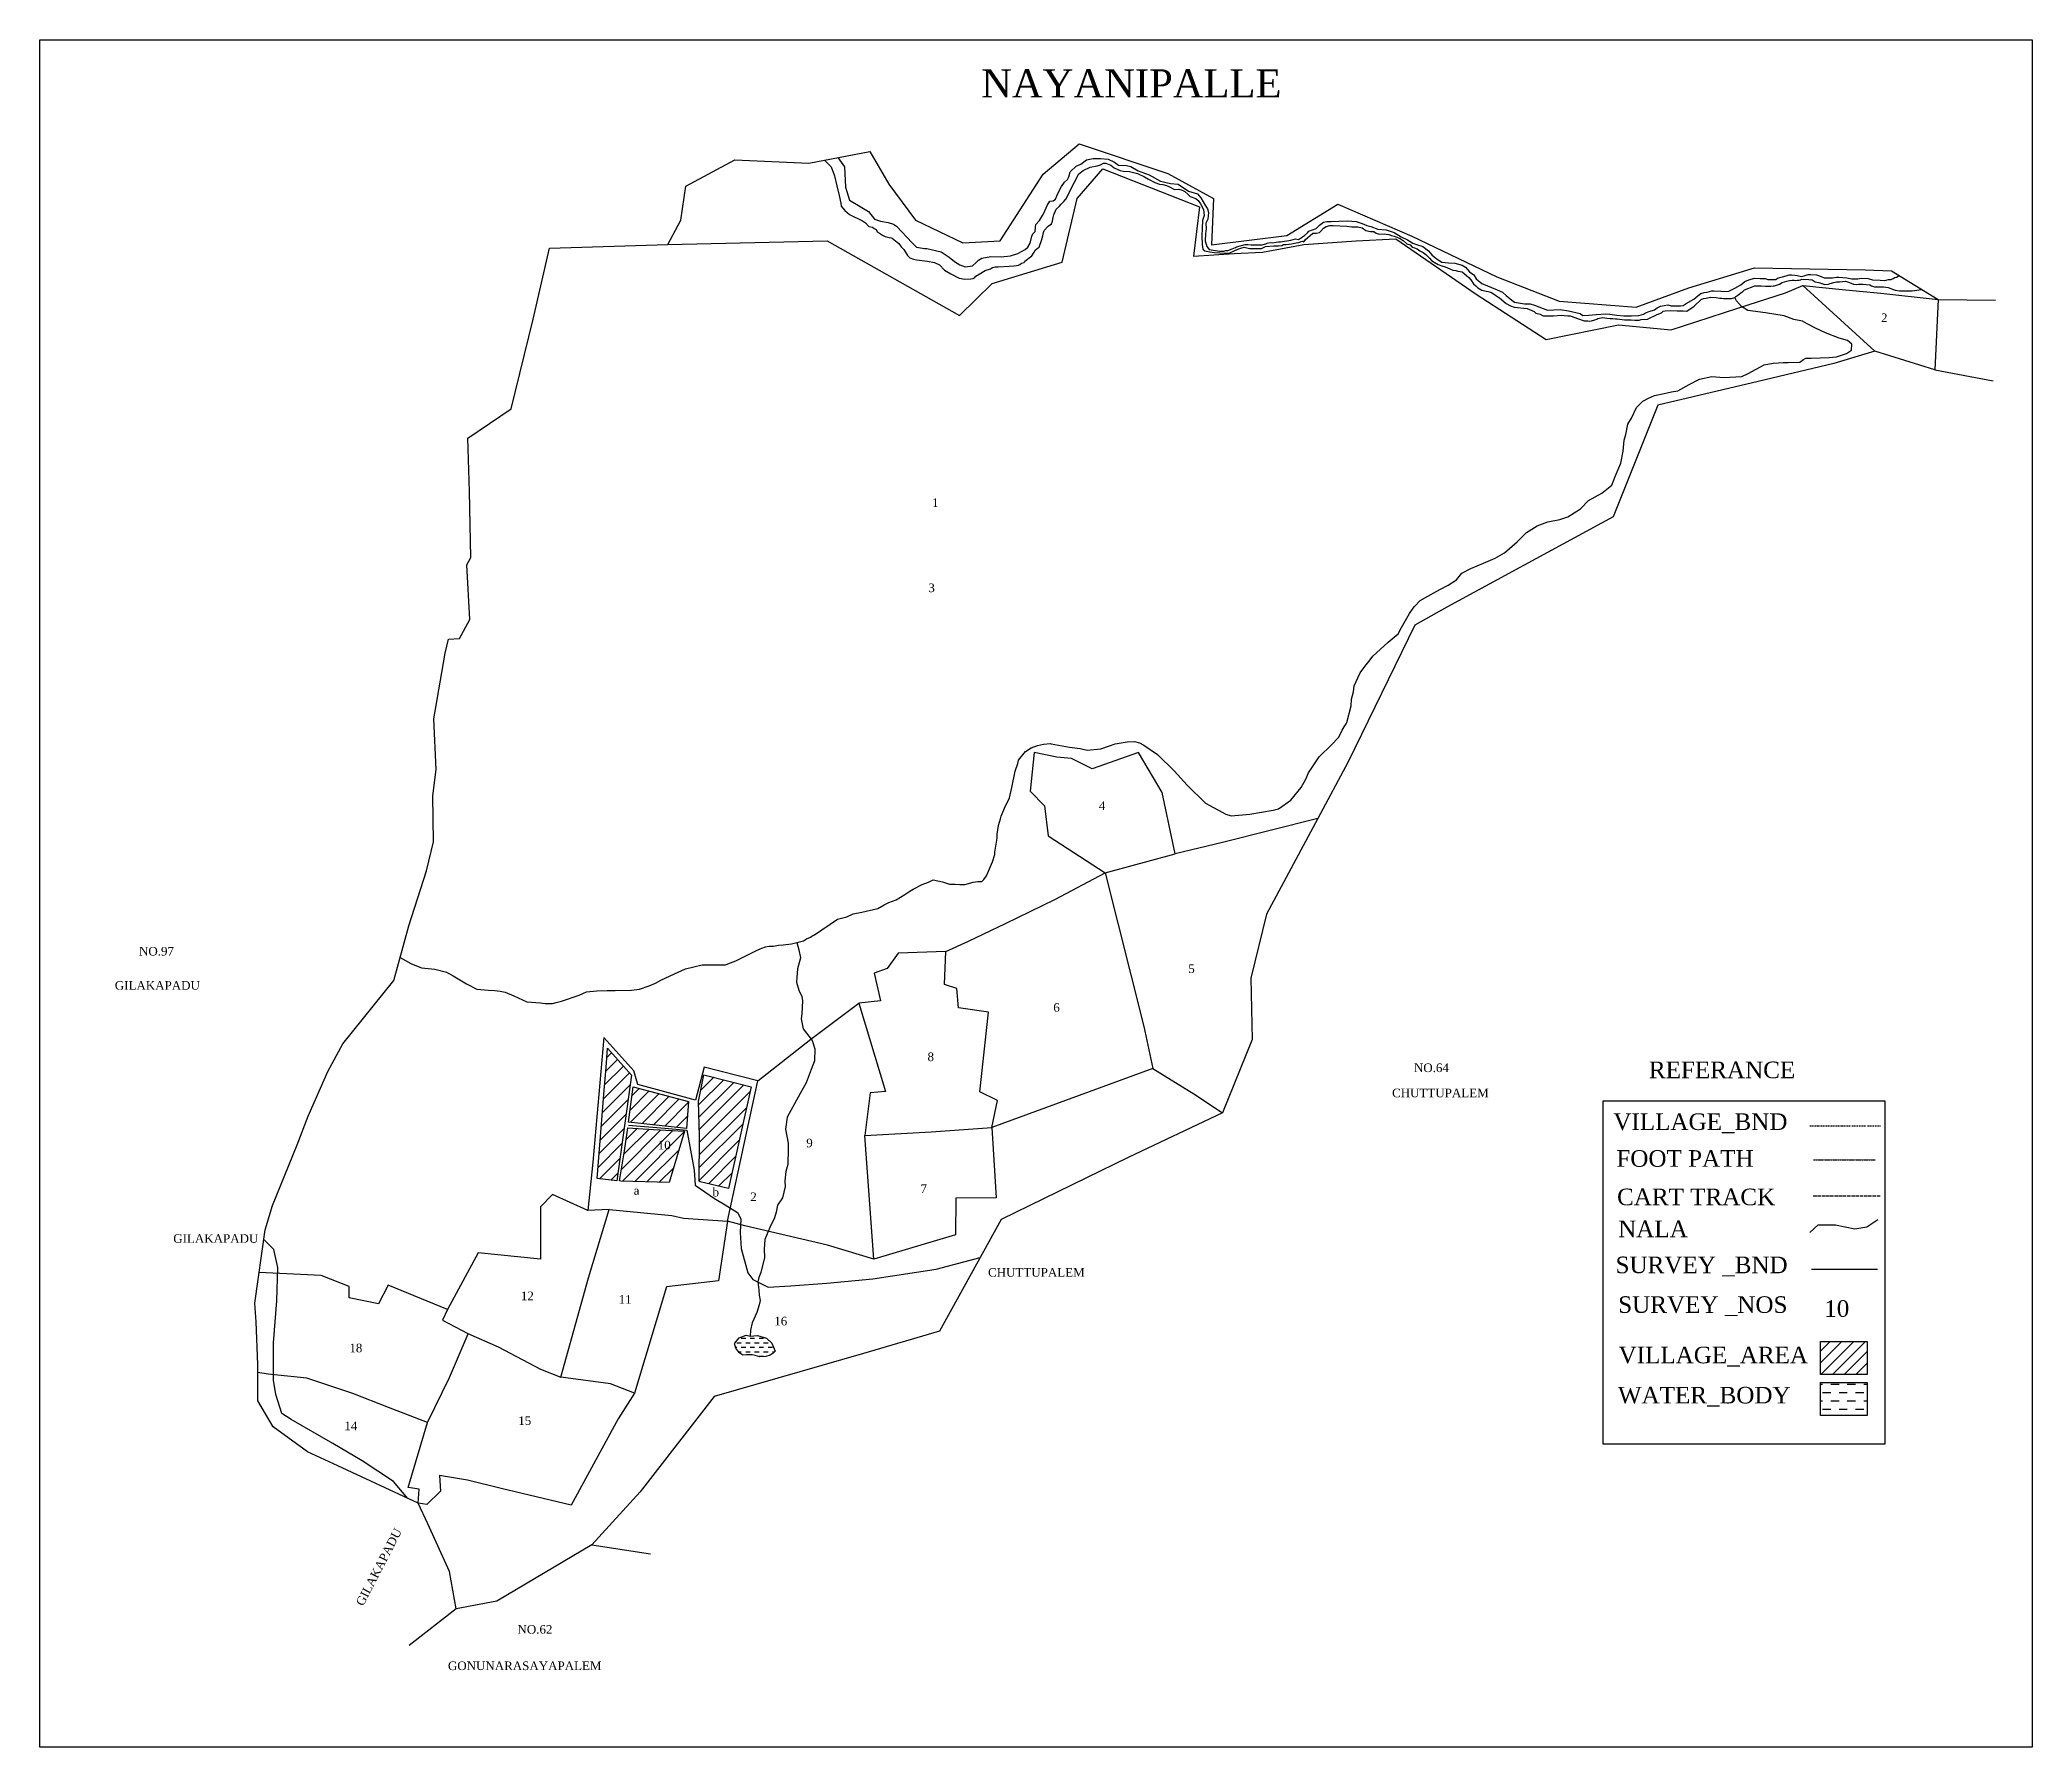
# Model space of a CAD drawing. Header units: millimetres. Extents: x 77 to 783, y 11 to 616.
import ezdxf

# ---------------------------------------------------------------- set-up
doc = ezdxf.new("R2010")
doc.units = ezdxf.units.MM
doc.header["$MEASUREMENT"] = 0
for name, pattern in [('ACAD_ISO02W100', [15, 12, -3]), ('ACAD_ISO07W100', [3, 0, -3]), ('BORDER', [1.75, 0.5, -0.25, 0.5, -0.25, 0, -0.25])]:
    doc.linetypes.add(name, pattern=pattern)
for name, color, linetype in [('CARTTRACK', 30, 'ACAD_ISO02W100'), ('NALA', 4, 'Continuous'), ('SURVEY_BND', 7, 'Continuous'), ('SURVEY_NO', 7, 'Continuous'), ('TEXT', 7, 'Continuous'), ('VILLAGE_AREA', 1, 'Continuous'), ('WATER_BODY', 4, 'Continuous')]:
    doc.layers.add(name, color=color, linetype=linetype)
doc.layers.add('FOOTPATH', color=150, linetype='ACAD_ISO07W100', lineweight=30)
doc.layers.add('VILL_BOUNDARY', color=6, linetype='BORDER', lineweight=30)
doc.styles.get("Standard").update_dxf_attribs({"font": 'TIMES.TTF', "height": 0.12})

msp = doc.modelspace()

# ---------------------------------------------------------------- hatches: boundary and pattern name
at = {"layer": 'VILLAGE_AREA', "linetype": 'ByBlock'}
h = msp.add_hatch(dxfattribs=at)
h.set_pattern_fill('ANSI31', color=256, scale=25.4, angle=180, style=0)
h.paths.add_polyline_path([(310.63, 227.37), (310.51, 211.38), (310.9, 211.21), (320.94, 208.85), (328.94, 244.92), (312.17, 249.21), (310.29, 239.73)])
h.paths.add_polyline_path([(306.01, 230.13), (306.79, 239.73), (287.15, 244.93), (285.49, 232.39)])
h.paths.add_polyline_path([(285.16, 230.33), (284.03, 222.17), (282.25, 211.52), (282.75, 211.46), (299.84, 210.95), (305.3, 229.14), (294.33, 229.78)])
h.paths.add_polyline_path([(275.44, 225.7), (274.38, 212.41), (281.26, 211.5), (286.51, 249), (277.98, 258.58), (277.57, 251.76), (276.82, 243.72)])
h.paths.add_polyline_path([(295.06, 221.91), (301.1, 221.91), (301.1, 226.55), (295.06, 226.55)], flags=24)
at = {"layer": 'VILLAGE_AREA'}
h = msp.add_hatch(dxfattribs=at)
h.set_pattern_fill('ANSI31', color=256, scale=23.561041, angle=180, style=0)
h.set_pattern_definition([(225, (-893.1, -983.8597), (2.0825215, -2.0825215), [])])
h.paths.add_polyline_path([(708.38, 154.59), (708.38, 142.87), (724.91, 142.87), (724.91, 154.59)])
at = {"layer": 'WATER_BODY', "linetype": 'ByBlock'}
h = msp.add_hatch(dxfattribs=at)
h.set_pattern_fill('DASH', color=256, scale=12.7, angle=180, style=0)
h.paths.add_polyline_path([(330.38, 149.58), (332.09, 149.16), (334.22, 149.21), (335.76, 149.67), (336.77, 150.38), (337.46, 151.15), (336.29, 153.99), (334.36, 155.7), (331.25, 156.66), (328.63, 156.43), (327.25, 156.74), (324.68, 155.86), (323.19, 153.98), (323.07, 153.72), (323.28, 153.01), (323.55, 152.16), (324.19, 151.2), (324.97, 150.4), (326.02, 149.74), (327.32, 149.78), (329.28, 149.81)])
at = {"layer": 'WATER_BODY'}
h = msp.add_hatch(dxfattribs=at)
h.set_pattern_fill('DASH', color=256, scale=23.561041, angle=180, style=0)
h.set_pattern_definition([(180, (-893.1, -973.9765), (-2.94513, -2.94513), [2.94513, -2.94513])])
h.paths.add_polyline_path([(708.38, 139.97), (708.38, 128.25), (724.91, 128.25), (724.91, 139.97)])

# ---------------------------------------------------------------- linework, layer by layer
at = {"linetype": 'ByBlock', "lineweight": 30}
msp.add_lwpolyline([(76.59, 616.38), (783.47, 616.38), (783.47, 10.62), (76.59, 10.62)], close=True, dxfattribs=at)
msp.add_lwpolyline([(631.22, 239.99), (731.22, 239.99), (731.22, 118.14), (631.22, 118.14)], close=True)
at = {"layer": 'CARTTRACK', "ltscale": 0.1}
msp.add_lwpolyline([(705.82, 206.18), (729.6, 206.18)], dxfattribs=at)
at = {"layer": 'CARTTRACK', "linetype": 'ByBlock'}
msp.add_lwpolyline([(207.18, 98.9), (202.02, 104.86), (190.99, 112.19), (180.49, 118.39), (165.71, 126.83), (162.48, 129.03), (160.32, 135.74), (159.51, 140.86), (159.51, 154.08), (160.71, 168.94), (160.98, 180.85), (159.66, 187.14), (156.08, 190.73)], dxfattribs=at)
at = {"layer": 'FOOTPATH', "linetype": 'ByBlock'}
msp.add_lwpolyline([(285.43, 231.31), (298.31, 230.24), (306.1, 229.49), (308.71, 215.31), (309.1, 209.96), (315.91, 205.25), (319.76, 203.06), (324.09, 200.3), (325.25, 198.03), (325.12, 193.18), (325.45, 187.59), (327.76, 178.88), (329.51, 176.54), (335.02, 173.79), (342.93, 174.28), (355.76, 175.24), (372.09, 176.73), (394.67, 180.26), (410.21, 184.34)], dxfattribs=at)
at = {"layer": 'FOOTPATH', "ltscale": 0.01}
msp.add_lwpolyline([(705.87, 218.99), (727.74, 218.99)], dxfattribs=at)
at = {"layer": 'NALA', "linetype": 'ByBlock'}
for points in [[(355.01, 573.7), (357.34, 571.3), (358.5, 568.1), (359.39, 564.54), (360.16, 561.14), (360.73, 558.47), (360.93, 557.32), (362.18, 555.78), (363.87, 554.45), (368.44, 552.11), (369.59, 551.4), (370.49, 550.4), (370.74, 550.14), (371.97, 549.94), (372.61, 549.45), (373.28, 549.12), (373.71, 548.3), (374.53, 547.81), (375.6, 547.11), (376.54, 546.65), (377.96, 546.3), (378.62, 546.08), (379.01, 545.96), (381.39, 544.09), (382.24, 542.94), (383.14, 541.94), (384.48, 539.81), (385.29, 539.05), (386.53, 538.58), (387.61, 538.36), (388.67, 538.2), (390.53, 538.01), (391.54, 537.88), (394.06, 537.38), (395.77, 536.57), (397.55, 534.72), (399.79, 533.38), (402.75, 531.86), (404.74, 531.48), (406.87, 531.64), (407.71, 531.75), (408.16, 531.91), (408.73, 532.54), (409.32, 532.87), (409.88, 533.26), (411.94, 534.6), (413.87, 535.13), (414.64, 535.57), (415.53, 535.79), (416.6, 535.79), (420.49, 536.09), (422.12, 536.24), (423.1, 536.32), (423.84, 536.41), (424.31, 536.71), (424.88, 537.12), (425.8, 537.39), (426.1, 537.81), (428.59, 539.73), (429.41, 541.07), (429.9, 541.92), (430.43, 542.3), (431.18, 542.84), (432.09, 545.52), (432.48, 546.85), (432.69, 548.03), (432.97, 548.74), (434.35, 550.25), (435.5, 551.15), (435.84, 552.02), (436.1, 553.41), (436.37, 554.24), (437.18, 556.32), (438.24, 557.24), (438.95, 558.05), (439.87, 559.06), (440.56, 559.84), (443.74, 565.85), (445.23, 568.8), (446.8, 570), (449.29, 571.18), (451.77, 571.71), (452.87, 572.06), (454.01, 572.6), (454.84, 572.62), (456.63, 571.94), (457.81, 571.03), (459.01, 570.33), (459.89, 570.07), (460.97, 569.83), (463.22, 569.72), (466.04, 568.98), (468.54, 567.83), (469.9, 566.95), (472.14, 565.79), (473.82, 565.15), (475.09, 565.11), (476.34, 564.7), (477.12, 564.31), (479.15, 563.34), (480.68, 563.39), (481.93, 563.01), (482.84, 562.58), (483.87, 561.59), (484.79, 560.83), (486.7, 560.08), (487.56, 559.33), (488.34, 558.21), (489.46, 556.18), (489.66, 554.05), (489.15, 552.33), (489.01, 549.59), (488.87, 546.74), (489.01, 543.72), (489.27, 542.14), (489.98, 541.47), (491.75, 541.19), (493.34, 540.88), (497.15, 540.72), (498.77, 540.81), (500.34, 541.58), (501.68, 542.08), (502.69, 542.5), (503.93, 542.77), (505.8, 542.4), (510, 542.32), (511.48, 543.03), (514.44, 543.3), (516.08, 543.27), (517.28, 543.36), (517.84, 543.73), (518.75, 543.73), (520.64, 544.02), (522.34, 544.33), (523.24, 544.48), (524.06, 544.79), (524.53, 544.92), (525.06, 544.77), (525.56, 545.39), (528.2, 547.75), (529.6, 547.74), (530.59, 548.04), (531.06, 548.55), (532.02, 549.55), (532.98, 550.17), (534.23, 550.49), (535.42, 550.52), (540.28, 550.22), (542.13, 550.01), (544.19, 550.04), (545.8, 549.64), (547.04, 548.73), (548.71, 548.34), (549.93, 548.38), (550.74, 547.79), (551.91, 547.39), (553.86, 547.55), (554.33, 547.44), (555.2, 547.28), (556.14, 547.01), (557.11, 546.74), (559.02, 546.03), (560.28, 545.19), (561.62, 544.03), (562.76, 543.66), (563.49, 542.79), (564.38, 542.6), (565.31, 542.24), (566.25, 541.49), (567.41, 540.99), (568.36, 540.26), (569.66, 538.98), (570.38, 538.1), (571.32, 537.56), (572.71, 536.67), (574.05, 536.16), (575.16, 535.8), (575.99, 535.47), (576.82, 535.11), (577.98, 534.64), (579.04, 534.53), (579.74, 534.31), (580.51, 534.16), (581.22, 534.05), (582.83, 532.74), (583.6, 532.1), (584.29, 531.19), (585.28, 529.76), (586.09, 529.08), (586.76, 528.41), (588.24, 527.59), (589.71, 527.25), (590.43, 527.09), (590.97, 527.03), (591.41, 526.86), (594.49, 524.83), (596.86, 522.86), (598.42, 522.05), (599.66, 521.51), (604.31, 521.11), (606.76, 519.95), (607.38, 519.42), (608.96, 519.06), (609.98, 518.49), (611.63, 518.48), (612.49, 518.47), (613.59, 518.43), (616.35, 518.75), (617.41, 518.61), (618.71, 518.52), (619.52, 518.47), (622.52, 517.36), (624.54, 516.72), (625.81, 516.63), (626.49, 516.61), (627.17, 516.65), (628.34, 517.05), (629.07, 517.33), (629.39, 517.57), (631.18, 517.86), (632.61, 517.69), (633.72, 517.56), (634.75, 517.47), (635.67, 517.43), (636.2, 517.43), (638.79, 517.05), (641.15, 517.01), (642.52, 516.98), (643.62, 516.98), (644.05, 516.98), (644.79, 517.17), (647.04, 517.32), (650.46, 518.91), (651.93, 519.49), (652.52, 520.17), (653.32, 520.29), (655.09, 520.4), (657.56, 520.23), (658.71, 520.18), (659.68, 520.18), (661, 520.17), (663.55, 521.91), (666.08, 524.21), (666.91, 524.57), (667.83, 524.74), (669.38, 525.03), (671.32, 524.92), (672.71, 524.78), (673.38, 524.74), (674.01, 524.65), (676.76, 524.66), (677.99, 524.94), (678.36, 525.35), (679.01, 525.79), (679.5, 526.11), (680.1, 526.62), (680.8, 527.05), (681.23, 527.41), (681.47, 527.66), (685.1, 529.16), (687.36, 529.07), (688.91, 529.03), (690.02, 529.01), (690.78, 528.97), (691.55, 529.1), (692.08, 529.1), (693.81, 529.65), (694.81, 530.25), (695.58, 530.5), (696.47, 530.77), (697.4, 530.95), (698.27, 531.15), (699.05, 531.14), (699.58, 530.96), (700.22, 531.14), (700.8, 531.14), (701.25, 531.26), (701.68, 531.44), (704.25, 531.36), (705.4, 531.2), (706.53, 530.53), (707.75, 530.33), (709.89, 529.57), (711.27, 529.65), (711.84, 529.97), (713.12, 530.3), (714.09, 530.49), (715.07, 530.49), (717.2, 530.72), (718.66, 530.28), (720.13, 529.74), (721.15, 529.53), (721.82, 529.65), (722.55, 529.65), (723.44, 529.74), (725.84, 529.46), (726.52, 529.12), (727.49, 528.78), (729.31, 528.71), (730.77, 528.7), (732.39, 528.5), (734.92, 527.61), (736.46, 527.36), (737.43, 527.35), (738.88, 527.36), (740.03, 527.36), (740.87, 527.36), (744.24, 527.82)], [(359.7, 574.59), (362.04, 571.3), (362.46, 564.07), (363.9, 559.51), (368.18, 556.85), (370.65, 555.51), (372.78, 552.79), (374.84, 552.07), (377.54, 551.62), (379.49, 550.99), (380.51, 550.27), (386.07, 544.33), (387.68, 542.86), (390.47, 542.32), (391.31, 542.32), (396.34, 541.15), (399.22, 539.29), (401.08, 537.73), (403, 536.59), (404.91, 535.87), (407.49, 536.26), (408.81, 537.34), (409.68, 538.18), (410.76, 538.93), (414.03, 539.5), (417.62, 539.39), (421, 539.78), (423.58, 540.55), (426.16, 542.02), (427.18, 542.77), (428.02, 544.3), (428.56, 546.72), (428.89, 547.59), (429.72, 548.38), (429.86, 549.89), (430.03, 550.81), (431.23, 552.26), (432.28, 554.09), (432.76, 554.91), (434.03, 557.6), (434.89, 559.1), (436.13, 559.24), (436.99, 559.91), (437.54, 561.22), (437.68, 561.64), (439.08, 564.32), (440.19, 565.93), (441.18, 566.86), (441.68, 567.8), (442.19, 569.56), (444.27, 571.55), (445.93, 572.32), (445.93, 572.32), (447.97, 573.82), (450.31, 574.32), (451.73, 574.32), (452.97, 574.32), (455.59, 574.1), (457.85, 572.98), (459.26, 571.91), (462.12, 571.78), (463.65, 571.45), (466.31, 569.96), (470.13, 568.46), (474.25, 566.19), (477.71, 565.39), (480.52, 565.2), (484.09, 562.73), (487.28, 561.77), (488.53, 560.37), (490.15, 557.47), (490.88, 556.48), (491.24, 555.08), (490.98, 552.77), (490.31, 551.33), (490.36, 549.46), (490.2, 547.54), (490.1, 545.03), (490.67, 543.01), (491.5, 542.02), (495.16, 541.42), (496.63, 541.42), (497.4, 541.68), (498.12, 541.7), (499.68, 542.29), (500.8, 542.68), (501.23, 542.89), (504.22, 543.81), (505.24, 543.74), (506.39, 543.63), (506.97, 543.63), (510.33, 543.61), (511.56, 544.04), (512.05, 544.3), (513.1, 544.45), (513.91, 544.36), (515.26, 544.57), (516.08, 544.69), (516.73, 544.76), (520.45, 545.33), (522.12, 545.78), (523.14, 545.59), (525.34, 546.94), (526.37, 547.95), (526.84, 548.46), (529.44, 549.45), (530.67, 550.69), (532.01, 551.73), (533.26, 551.99), (534.71, 551.96), (537.45, 552.07), (540.54, 552.2), (543.59, 551.97), (545.79, 551.21), (547.37, 550.52), (548.82, 550.17), (551.33, 549.27), (554.25, 548.97), (557.12, 547.99), (559.61, 546.54), (561.9, 545.44), (563.76, 544.28), (565.01, 543.78), (567.29, 543.11), (569.33, 541.51), (570.47, 540.14), (571.38, 539.28), (572.68, 538.29), (574.02, 537.5), (576.43, 537.23), (578.58, 537.16), (581.24, 536.38), (582.41, 535.75), (583.89, 534.1), (585.4, 532.99), (586.25, 531.58), (588.18, 529.91), (593.62, 527.7), (595.55, 526.85), (596.88, 525.73), (598.89, 524.06), (599.82, 523.37), (603.39, 522.75), (605.37, 522.75), (606.87, 522.26), (611.49, 520.44), (616.03, 520.66), (618.91, 520.21), (623.08, 519.33), (624.01, 518.55), (626.17, 518.66), (628.81, 518.98), (632.22, 519.18), (633.69, 519.01), (636.14, 518.73), (638.56, 518.45), (641.31, 518.41), (643.96, 518.53), (645.55, 519.11), (646.28, 519.52), (647.58, 519.99), (649.51, 520.6), (650.39, 521.35), (651.6, 521.88), (654.17, 522.41), (655.36, 521.98), (657.29, 521.98), (658.75, 521.96), (659.6, 522.15), (660.7, 522.82), (663.42, 524.43), (664.85, 525.6), (665.94, 526.4), (667.1, 526.8), (668.13, 526.89), (668.99, 527.08), (669.83, 527.39), (670.58, 527.39), (672.98, 527.25), (675.56, 527.15), (677.96, 528.28), (680.07, 529.49), (681.48, 530.6), (682.96, 531.27), (685.09, 531.78), (686.99, 531.76), (688.72, 531.7), (689.68, 531.4), (690.51, 531.37), (692.58, 531.4), (693.07, 531.79), (696.17, 532.66), (697.3, 533.02), (698.12, 533.02), (699.32, 532.93), (700.08, 532.79), (701.64, 532.4), (702.62, 532.65), (703.26, 532.92), (703.96, 533.1), (704.4, 533.1), (704.95, 533.09), (706.91, 532.96), (708.56, 532.37), (709.64, 531.99), (710.96, 531.94), (712.58, 531.91), (714.01, 532.2), (714.87, 532.2), (717.76, 531.99), (719.46, 531.54), (721.57, 531.58), (722.26, 531.73), (722.99, 531.79), (725.33, 531.76), (726.88, 531.21), (729.49, 531.08), (731.24, 530.95), (732.51, 531.39), (733.41, 531.39), (734.22, 531.67), (734.77, 532.03), (735.33, 532.17), (736.31, 532.74)], [(204.45, 290.85), (208.21, 288.66), (211.99, 287.11), (216.7, 286.66), (220.84, 285.6), (223.2, 284.26), (228.01, 281.49), (231.66, 279.54), (235.8, 279.18), (238.02, 279.05), (239.93, 278.87), (241.67, 278.52), (244.74, 277.18), (246.25, 276.52), (249.39, 275.03), (254.19, 274.66), (255.84, 274.44), (257.28, 274.44), (258.49, 274.44), (259.77, 274.85), (261.73, 275.35), (267.9, 277.43), (270.58, 278.59), (274.2, 279.02), (277.88, 279.08), (280.75, 279.08), (286.57, 279.21), (289.37, 279.58), (292.77, 280.8), (294.98, 281.73), (296.92, 282.7), (301.76, 284.95), (305.72, 286.73), (311.53, 288.2), (314.02, 288.14), (316.39, 288.14), (318.1, 288.14), (319.82, 288.23), (320.72, 288.54), (323.53, 289.63), (330.83, 293.29), (332.77, 294.14), (334.04, 294.62), (335.31, 294.8), (336.86, 294.86), (338.63, 295.15), (340.29, 295.34), (343.31, 295.67), (345.18, 296.07), (347.56, 296.76), (348.61, 297.42), (350.01, 297.97), (350.55, 298.34), (351.47, 298.88), (359.55, 304.43), (362.91, 305.23), (365.22, 306.32), (368.21, 306.9), (373.92, 308.23), (376.22, 309.53), (377.82, 310.29), (380.39, 311.2), (383.52, 313.2), (385.23, 314.31), (386.42, 315.01), (389.66, 316.74), (391.86, 317.5), (392.79, 318.05), (393.53, 318.32), (396.82, 317.62), (399.4, 316.84), (401.37, 316.78), (403.02, 316.73), (404.78, 316.73), (407.71, 317.58), (409.34, 317.74), (410.84, 317.75), (411.56, 318.49), (412.52, 319.74), (412.52, 319.74), (414.64, 324.69), (415.45, 327.32), (415.47, 328.19), (416.29, 333.1), (416.29, 334.51), (416.77, 337.62), (417.47, 340.04), (417.72, 340.94), (419.19, 344.57), (420.01, 346.17), (420.58, 347.43), (421.51, 351.16), (422.65, 356.96), (423.64, 359.62), (423.82, 360.78), (426.26, 363.89), (428.27, 365.17), (430.55, 365.96), (432.64, 366.53), (435.19, 366.67), (435.42, 366.65), (441.89, 365.4), (445.74, 364.98), (448.17, 364.39), (452.99, 364.88), (456.13, 365.9), (458.16, 366.57), (462.32, 367.34), (465.02, 367.49), (466.73, 366.91), (468.28, 366.19), (473.09, 362.84), (479.09, 357.01), (483.68, 351.89), (490.21, 345.59), (497.34, 341.62), (499.29, 341.07), (505.92, 341.7), (514.19, 343.06), (516.04, 343.52), (520.47, 346.61), (524.11, 351.08), (525.73, 354.07), (526.72, 356.32), (530.5, 361.98), (534.92, 366.26), (537.39, 368.85), (538.14, 370.37), (538.64, 371.4), (539.35, 372.63), (540.08, 373.72), (540.37, 374.18), (541.86, 380.04), (541.98, 382.41), (542.66, 385.01), (542.92, 387.19), (545.07, 391.77), (546.67, 394.06), (548.56, 396.37), (549.56, 397.66), (555.03, 402.65), (558.52, 405.63), (559.67, 407.83), (562.56, 412.85), (563.85, 414.7), (564.36, 415.33), (566.36, 417.51), (569.02, 418.99), (573.26, 421.36), (576.33, 422.88), (579.2, 424.83), (581.14, 427.18), (584.28, 428.81), (588.81, 430.73), (592.93, 432.46), (596.22, 434.33), (600.73, 438.26), (604.11, 441.55), (607.86, 443.98), (611.65, 445.33), (615.9, 446.25), (618.74, 447.15), (623.17, 449.94), (626.12, 452.89), (630.74, 455.6), (634.33, 458.43), (635.55, 461.51), (637.5, 466.21), (638.36, 470.48), (638.76, 474.3), (639.35, 476.38), (640.01, 480), (641.31, 482.18), (643.12, 485.88), (645.3, 488.14), (647.33, 489.23), (649.43, 490.14), (652.87, 490.88), (655.48, 491.52), (657.71, 491.8), (661.76, 494.07), (665.45, 495.97), (669.87, 496.88), (674.06, 496.64), (680.44, 496.9), (682.76, 498.06), (688.36, 501.04), (691.55, 501.68), (693.48, 501.84), (695.1, 501.88), (696.94, 501.86), (701.01, 502.08), (702.39, 503), (703.21, 503.4), (704.29, 503.48), (705.1, 503.5), (711.45, 503.66), (714.11, 503.97), (717.56, 505.04), (719.41, 506.26), (719.5, 508.46), (717.93, 509.72), (715.04, 510.58), (710.17, 512.43), (706.61, 514.05), (703.68, 515.62), (701.97, 516.52), (698.95, 517.11), (695.53, 518.41), (688.84, 519.47), (682.55, 520.35), (680.37, 521.8), (678.6, 523.79), (677.99, 524.94)], [(345.18, 296.07), (345.89, 293.56), (346.53, 290.66), (345.46, 286.79), (345.21, 283.71), (345.11, 281.99), (345.86, 279.16), (346.91, 277.01), (347.21, 275.38), (346.94, 270.84), (346.77, 269.07), (347.37, 265.53), (350.57, 261.31), (351.58, 258.34), (351.41, 254.08), (350.22, 251.07), (348.43, 246.28), (346.36, 242.52), (341.76, 234.2), (341.12, 229.86), (342.09, 224.97), (342.15, 222.91), (341.96, 217.3), (341.25, 214.92), (340.96, 211.55), (340.99, 209.54), (340.07, 205.56), (338.27, 202.93), (337.82, 200.44), (337.23, 198.45), (335.6, 195.04), (333.78, 190.73), (333.63, 187.34), (333.74, 184.36), (332.46, 179.08), (331.67, 177.29), (331.34, 175.73), (331.74, 172.87), (331.83, 171.02), (332.22, 169.15), (331.81, 167.6), (330.99, 164.82), (329.32, 161.22), (328.76, 158.56), (328.63, 156.43)]]:
    msp.add_lwpolyline(points, dxfattribs=at)
at = {"layer": 'NALA'}
msp.add_lwpolyline([(704.6, 193.28), (707.53, 195.89), (713.72, 195.89), (713.72, 195.89), (720.57, 194.58), (720.57, 194.58), (724.8, 195.23), (728.71, 197.84)], dxfattribs=at)
at = {"layer": 'SURVEY_BND', "linetype": 'ByBlock'}
for points in [[(299.36, 543.73), (355.9, 545.05), (402.91, 518.61), (414.53, 529.97), (439.36, 537.52), (444.65, 560.09), (453.77, 570.66), (488.05, 557.11), (485.91, 539.64), (500.31, 540.53), (510.35, 541), (525.1, 543.77), (543.62, 545.12), (557.65, 545.82), (586.26, 526.11), (610.99, 510.05), (636.67, 515.22), (655.36, 513.44), (664.17, 516.36), (679.42, 521.28), (695.91, 526.62), (702.09, 529.17), (717.27, 527.66), (729.83, 526.54), (750.09, 524.2)], [(702.09, 529.17), (727.63, 505.94)], [(530.05, 340.14), (496.18, 331.63), (479.45, 327.57), (474.83, 349.37), (466.41, 363.53), (450, 357.78), (442.57, 361.44), (437.44, 361.82), (429.33, 363.57), (427.93, 349.86), (433.03, 344.63), (434.37, 333.97), (454.58, 320.83), (479.45, 327.57)], [(471.46, 251.43), (414.33, 230.45), (416.32, 240.11), (410.09, 243.17), (413.13, 271.34), (402.52, 272.92), (402, 279.84), (397.51, 281.25), (398.02, 292.87), (406.13, 296.6), (419.17, 302.89), (436.75, 311.41), (454.58, 320.83)], [(454.58, 320.83), (468.29, 266.34), (471.46, 251.43), (485.98, 242.44), (496.18, 235.74)], [(398.02, 292.87), (381.14, 292.32), (377.25, 286.93), (372.65, 285.25), (374.89, 275.37), (367.19, 274.56), (376.65, 243.21), (371.25, 242.81), (369.32, 227.68), (392.88, 228.89), (414.33, 230.45), (415.89, 205.53), (401.56, 205.36), (401.52, 192.36), (372.5, 183.8), (369.32, 227.68)], [(372.5, 183.8), (356.06, 188.73), (326.7, 195.59), (320.54, 197.29), (331.35, 247.04), (350.15, 261.86), (367.19, 274.56)], [(331.35, 247.04), (312.32, 251.88), (309.21, 240.13), (288.79, 245.76), (287.36, 250.6), (276.72, 262.45), (272.78, 218.18), (271.01, 201.03), (258.46, 206.73), (254.21, 202.32), (254.21, 183.79), (232.12, 186.01), (221.25, 165.94), (200.13, 174.56), (196.76, 167.9), (186.39, 170.06), (186.39, 174.06), (176.36, 177.93), (154.43, 178.98)], [(221.25, 165.94), (219.46, 162.12), (228.39, 157.37), (239.25, 152.68), (254.17, 144.75), (261.39, 141.87), (271.25, 177.17), (278.54, 201.34), (271.01, 201.03)], [(278.54, 201.34), (300.79, 199.27), (305.02, 198.32), (320.54, 197.29)], [(320.54, 197.29), (317.4, 176.12), (298.88, 173.96), (287.52, 136.25), (279.07, 139.56), (261.39, 141.87)], [(214.17, 125.81), (221.89, 141.81), (228.57, 157.29)], [(287.52, 136.25), (281.84, 127.16), (265.1, 96.44), (240.23, 102.35), (228.37, 105.39), (218.44, 107.04), (218.72, 101.42), (213.89, 96.69), (210.82, 97.2), (211.23, 102.15), (207.24, 102.79), (214.17, 125.81), (200.29, 131.13), (187.6, 136.12), (171.26, 141.54), (157.62, 142.96), (153.93, 143.54)]]:
    msp.add_lwpolyline(points, dxfattribs=at)
at = {"layer": 'SURVEY_BND'}
msp.add_lwpolyline([(705.17, 180.19), (728.63, 180.19)], dxfattribs=at)
at = {"layer": 'VILL_BOUNDARY', "linetype": 'ByBlock'}
for points in [[(299.36, 543.73), (304.02, 552.35), (305.74, 564.5), (323.18, 573.83), (349.39, 572.63), (371.07, 576.76), (377.8, 565.21), (387.3, 552.44), (404.12, 544.34), (417.35, 545.03), (432.61, 568.72), (445.33, 579.53), (476.83, 569.01), (492.96, 560.04), (492.34, 543.63), (519.08, 547.01), (537.18, 558.14), (563.39, 546.71), (593.57, 532.32), (615.61, 523.72), (642.97, 521.48), (661.71, 528.37), (684.95, 535.51), (724.21, 534.84), (733.55, 534.45), (750.09, 524.2), (748.9, 499.32), (727.63, 505.94), (713.16, 501.5), (686.24, 495.19), (650.71, 486.72), (634.81, 447.15), (575.8, 415.04), (564.47, 408.72), (540.75, 360.27), (530.05, 340.14), (511.76, 306.19), (506.2, 283.43), (506.74, 261.68), (496.18, 235.74), (462.73, 219.89), (417.64, 197.83), (395.84, 158.27), (368.88, 150.3), (315.86, 134.98), (289.64, 101.17), (272.49, 82.39), (238.7, 62.42), (224.26, 59.7), (221.96, 72.97), (214.21, 89.81), (210.82, 97.2), (182.37, 110.48), (171.6, 115.4), (159.35, 124.33), (153.91, 133.53), (153.94, 146.43), (153.34, 161.5), (152.91, 168.14), (156.57, 194.21), (159.1, 202.86), (167.91, 224.34), (171.75, 234.49), (178.81, 250.33), (184.09, 260.14), (202.2, 282.63), (207.48, 301.98), (213.77, 321.53), (216.28, 331.82), (216.08, 348.19), (217.16, 357.44), (216.41, 375.43), (220.4, 398.81), (221.53, 403.74), (225.51, 403.97), (229.21, 410.77), (228.07, 430.14), (229.51, 432.74), (229.04, 456.14), (228.45, 475.05), (243.85, 485.43), (251.65, 517.31), (257.43, 542.43), (299.36, 543.73)], [(750.09, 524.2), (770.42, 524.05)], [(748.9, 499.32), (769.64, 495.35)], [(272.49, 82.39), (293.3, 79.2)], [(224.26, 59.7), (207.58, 46.68)]]:
    msp.add_lwpolyline(points, dxfattribs=at)
at = {"layer": 'VILL_BOUNDARY'}
msp.add_lwpolyline([(704.65, 231.07), (729.71, 231.07)], dxfattribs=at)
at = {"layer": 'VILLAGE_AREA', "linetype": 'ByBlock'}
for points in [[(277.98, 258.58), (286.51, 249), (281.26, 211.5), (274.38, 212.41), (275.44, 225.7), (276.82, 243.72), (277.57, 251.76), (277.98, 258.58)], [(287.15, 244.93), (306.79, 239.73), (306.01, 230.13), (285.49, 232.39), (287.15, 244.93)], [(285.16, 230.33), (294.33, 229.78), (305.3, 229.14), (299.84, 210.95), (282.75, 211.46), (282.25, 211.52), (284.03, 222.17), (285.16, 230.33)]]:
    msp.add_lwpolyline(points, dxfattribs=at)
msp.add_lwpolyline([(310.29, 239.73), (312.17, 249.21), (328.94, 244.92), (320.94, 208.85), (310.9, 211.21), (310.51, 211.38), (310.63, 227.37), (310.29, 239.73)], close=True, dxfattribs=at)
at = {"layer": 'VILLAGE_AREA'}
msp.add_lwpolyline([(708.38, 154.59), (724.91, 154.59), (724.91, 142.87), (708.38, 142.87)], close=True, dxfattribs=at)
at = {"layer": 'WATER_BODY', "linetype": 'ByBlock'}
msp.add_lwpolyline([(323.19, 153.98), (324.68, 155.86), (327.25, 156.74), (328.63, 156.43), (331.25, 156.66), (334.36, 155.7), (336.29, 153.99), (337.46, 151.15), (336.77, 150.38), (335.76, 149.67), (334.22, 149.21), (332.09, 149.16), (330.38, 149.58), (329.28, 149.81), (327.32, 149.78), (326.02, 149.74), (324.97, 150.4), (324.19, 151.2), (323.55, 152.16), (323.28, 153.01), (323.07, 153.72)], close=True, dxfattribs=at)
at = {"layer": 'WATER_BODY'}
msp.add_lwpolyline([(708.38, 139.97), (724.91, 139.97), (724.91, 128.25), (708.38, 128.25)], close=True, dxfattribs=at)

# ---------------------------------------------------------------- texts
msp.add_text('REFERANCE', height=5.89).set_placement((647.51, 247.97))
at = {"layer": 'CARTTRACK'}
msp.add_text('CART TRACK', height=5.89, dxfattribs=at).set_placement((636.2, 202.9))
at = {"layer": 'FOOTPATH'}
msp.add_text('FOOT PATH', height=5.89, dxfattribs=at).set_placement((635.95, 216.55))
at = {"layer": 'NALA'}
msp.add_text('NALA', height=5.89, dxfattribs=at).set_placement((636.57, 191.55))
at = {"layer": 'SURVEY_NO', "linetype": 'ByBlock'}
for s, height, p in [('2', 3.05, (729.85, 516.25)), ('1', 3.05, (393.15, 450.66)), ('3', 3.05, (391.83, 420.43)), ('4', 3.05, (452.34, 343.11)), ('5', 3.05, (484.05, 285.3)), ('6', 3.05, (436.17, 271.56)), ('8', 3.05, (391.54, 254.03)), ('9', 3.05, (348.51, 223.45)), ('10', 3.048, (295.83, 222.73)), ('a', 3.05, (287.29, 206.59)), ('b', 3.05, (315.28, 206.02)), ('2', 3.05, (328.65, 204.35)), ('7', 3.05, (389.06, 207.28)), ('12', 3.048, (247.27, 169.21)), ('11', 3.048, (281.95, 167.97)), ('16', 3.048, (337.17, 160.28)), ('18', 3.048, (186.41, 150.72)), ('15', 3.048, (246.34, 124.95)), ('14', 3.048, (184.63, 123.09))]:
    msp.add_text(s, height=height, dxfattribs=at).set_placement(p)
at = {"layer": 'SURVEY_NO'}
msp.add_text('10', height=5.89, dxfattribs=at).set_placement((709.71, 163.3))
at = {"layer": 'TEXT', "linetype": 'ByBlock'}
for s, height, p in [('NAYANIPALLE', 10, (410.59, 595.93)), ('NO.97', 3.048, (111.77, 291.49)), ('GILAKAPADU', 3.048, (103.19, 279.37)), ('NO.64', 3.048, (564.13, 250.15)), ('CHUTTUPALEM', 3.048, (556.37, 241.21)), ('GILAKAPADU', 3.048, (123.94, 189.57)), ('CHUTTUPALEM', 3.048, (413.02, 177.55)), ('NO.62', 3.048, (246.06, 50.89)), ('GONUNARASAYAPALEM', 3.048, (221.38, 37.97))]:
    msp.add_text(s, height=height, dxfattribs=at).set_placement(p)
at = {"layer": 'TEXT'}
for s, p in [('SURVEY _BND', (635.67, 178.78)), ('SURVEY _NOS', (636.6, 164.7))]:
    msp.add_text(s, height=5.8903, dxfattribs=at).set_placement(p)
at = {"layer": 'TEXT', "linetype": 'ByBlock'}
msp.add_text('GILAKAPADU', height=3.048, rotation=62.64942, dxfattribs=at).set_placement((191.29, 60.46))
at = {"layer": 'VILL_BOUNDARY'}
msp.add_text('VILLAGE_BND', height=5.8903, dxfattribs=at).set_placement((634.88, 229.6))
at = {"layer": 'VILLAGE_AREA'}
msp.add_text('VILLAGE_AREA', height=5.8903, dxfattribs=at).set_placement((636.74, 146.82))
at = {"layer": 'WATER_BODY'}
msp.add_text('WATER_BODY', height=5.89, dxfattribs=at).set_placement((636.5, 132.57))

doc.saveas('drawing.dxf')
